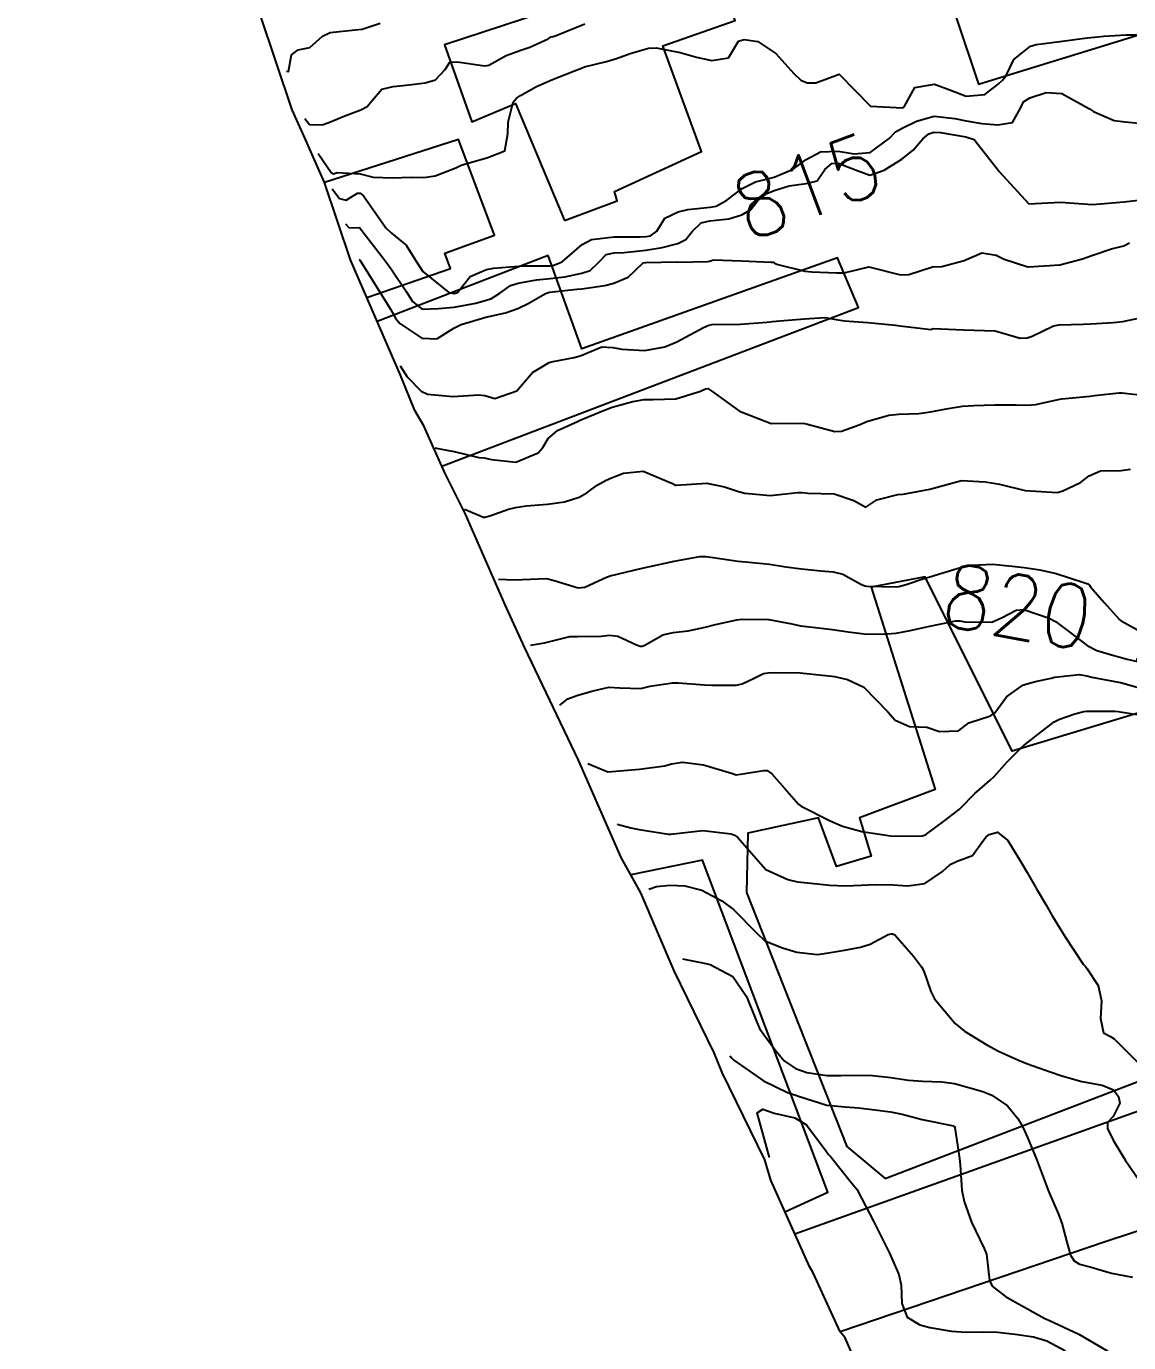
# Model space of a CAD drawing. Header units: metres. Extents: x 307586 to 320046, y 7427249 to 7434250.
# Drawn here: x 318715.9 to 318785.1, y 7428956.9 to 7429039.6 of the extents above; entities that cross this region are included whole.
import ezdxf
from ezdxf.enums import TextEntityAlignment as Align

# ---------------------------------------------------------------- set-up
doc = ezdxf.new("R2010")
doc.units = ezdxf.units.M
doc.header["$MEASUREMENT"] = 0
for name, color, linetype in [('Area', 45, 'Continuous'), ('Cotas', 45, 'Continuous'), ('Curvas de Nivel 1m', 11, 'Continuous'), ('Curvas de Nivel 5m', 15, 'Continuous'), ('Edificações', 30, 'Continuous'), ('Vias Primárias', 230, 'Continuous')]:
    doc.layers.add(name, color=color, linetype=linetype)
doc.styles.add('Style-STANDARD', font='STANDARD.shx')

msp = doc.modelspace()

# ---------------------------------------------------------------- linework, layer by layer
at = {"layer": 'Area'}
msp.add_polyline3d([(318769.687, 7428951.869, 835.971), (318767.342, 7428957.238, 834.651), (318767.024, 7428957.617, 835.251), (318765.321, 7428961.334, 828.191), (318765.087, 7428961.732, 828.071), (318762.667, 7428967.155, 832.441), (318762.297, 7428968.42, 830.531), (318759.6, 7428973.912, 827.111), (318759.096, 7428975.137, 826.901), (318756.598, 7428980.301, 831.401), (318754.498, 7428985.188, 824.661), (318753.266, 7428987.419, 824.601), (318750.588, 7428993.521, 829.941), (318747.197, 7429000.638, 830.501), (318745.98, 7429003.282, 821.091), (318743.496, 7429008.989, 818.941), (318742.181, 7429011.568, 819.411), (318740.862, 7429014.526, 819.381), (318740.296, 7429015.485, 819.461), (318739.395, 7429017.71, 819.351), (318736.264, 7429024.956, 817.101), (318734.625, 7429029.821, 812.841), (318733.385, 7429032.659, 812.441), (318732.597, 7429034.388, 811.551), (318730.597, 7429040.369, 813.002)], dxfattribs=at)
at = {"layer": 'Curvas de Nivel 1m', "flags": 128}
for points, elevation in [([(318732.243, 7429036.81), (318732.37, 7429036.785), (318732.563, 7429037.835), (318732.97, 7429038.152), (318733.704, 7429038.287), (318734.509, 7429039.007), (318734.985, 7429039.231), (318736.568, 7429039.403), (318736.988, 7429039.442), (318738.132, 7429039.828)], 811), ([(318733.393, 7429033.84), (318733.69, 7429033.466), (318734.481, 7429033.435), (318734.912, 7429033.592), (318735.907, 7429034.001), (318736.924, 7429034.387), (318737.319, 7429034.584), (318737.622, 7429034.973), (318738.23, 7429035.677), (318738.942, 7429035.847), (318739.941, 7429035.943), (318740.944, 7429036.071), (318741.608, 7429036.261), (318742.215, 7429036.917), (318742.508, 7429037.366), (318742.96, 7429037.386), (318744.706, 7429037.134), (318744.958, 7429037.193), (318746.045, 7429037.791), (318746.972, 7429038.127), (318747.521, 7429038.308), (318748.675, 7429038.843), (318748.868, 7429038.957), (318748.984, 7429038.987), (318749.19, 7429039.042), (318750.993, 7429039.786)], 812), ([(318734.243, 7429031.63), (318735.058, 7429030.453), (318735.196, 7429030.355), (318735.434, 7429030.437), (318736.877, 7429030.357), (318737.692, 7429030.155), (318738.874, 7429030.109), (318740.074, 7429030.141), (318740.875, 7429030.123), (318741.575, 7429030.224), (318742.881, 7429030.746), (318743.219, 7429030.905), (318744.888, 7429031.377), (318745.954, 7429031.808), (318746.156, 7429032.867), (318746.169, 7429033.612), (318746.486, 7429034.864), (318746.692, 7429035.105), (318746.937, 7429035.273), (318747.942, 7429035.851), (318748.947, 7429036.281), (318750.337, 7429036.819), (318750.766, 7429037.003), (318750.957, 7429037.071), (318752.333, 7429037.426), (318752.965, 7429037.605), (318753.827, 7429037.92), (318754.975, 7429038.255), (318755.454, 7429038.277), (318756.972, 7429037.984), (318757.999, 7429037.698), (318758.964, 7429037.482), (318760.015, 7429037.656), (318760.632, 7429038.695), (318760.984, 7429038.805), (318761.841, 7429038.681), (318762.972, 7429037.919), (318764.117, 7429036.653), (318764.539, 7429036.237), (318764.947, 7429036.084), (318765.496, 7429036.086), (318766.953, 7429036.62), (318768.933, 7429034.6), (318770.932, 7429034.505), (318770.982, 7429034.519), (318771.04, 7429034.569), (318771.719, 7429035.788), (318772.947, 7429035.998), (318774.011, 7429035.602), (318774.94, 7429035.239), (318776.103, 7429035.346), (318776.948, 7429035.987), (318777.206, 7429036.242), (318777.421, 7429036.495), (318777.925, 7429037.534), (318778.981, 7429038.375), (318779.056, 7429038.405), (318779.33, 7429038.475), (318780.985, 7429038.698), (318782.53, 7429038.892), (318782.988, 7429038.951), (318783.578, 7429039.01), (318784.99, 7429039.087), (318786.288, 7429039.089)], 813), ([(318735.103, 7429029.42), (318735.583, 7429028.816), (318736, 7429028.696), (318736.711, 7429029.135), (318736.864, 7429029.137), (318737.081, 7429028.978), (318737.677, 7429028.145), (318738.488, 7429026.963), (318738.83, 7429026.625), (318739.764, 7429025.888), (318740.343, 7429024.937), (318740.802, 7429024.221), (318742.442, 7429022.913), (318742.782, 7429022.848), (318742.989, 7429022.907), (318743.788, 7429023.905), (318744.805, 7429024.357), (318745.245, 7429024.437), (318746.809, 7429024.568), (318747.093, 7429024.573), (318748.809, 7429024.588), (318749.03, 7429024.616), (318749.561, 7429024.829), (318750.824, 7429025.928), (318751.392, 7429026.24), (318752.829, 7429026.399), (318754.455, 7429026.392), (318754.829, 7429026.414), (318755.116, 7429026.471), (318755.515, 7429026.753), (318756.016, 7429027.578), (318756.851, 7429027.963), (318757.462, 7429028.126), (318758.856, 7429028.268), (318759.239, 7429028.333), (318759.893, 7429028.705), (318760.87, 7429029.447), (318761.703, 7429029.853), (318762.878, 7429030.159), (318764.061, 7429030.652), (318764.889, 7429031.268), (318765.776, 7429031.749), (318766.895, 7429031.789), (318767.895, 7429031.608), (318768.894, 7429031.706), (318770.087, 7429032.582), (318770.488, 7429032.998), (318770.913, 7429033.237), (318771.814, 7429033.667), (318772.924, 7429033.987), (318774.23, 7429033.838), (318774.925, 7429033.681), (318775.908, 7429033.526), (318776.922, 7429033.43), (318777.837, 7429033.578), (318778.335, 7429034.486), (318778.543, 7429034.877), (318778.939, 7429035.128), (318779.95, 7429035.472), (318780.942, 7429035.401), (318782.689, 7429034.432), (318782.931, 7429034.281), (318784.227, 7429033.711), (318784.925, 7429033.617), (318785.774, 7429033.542)], 814), ([(318736.803, 7429025), (318736.829, 7429024.98), (318736.875, 7429024.916), (318738.772, 7429021.862), (318739.099, 7429021.287), (318739.372, 7429020.951), (318740.754, 7429020.03), (318741.687, 7429019.987), (318742.76, 7429020.657), (318743.219, 7429020.903), (318744.768, 7429021.351), (318746, 7429021.638), (318746.773, 7429021.91), (318747.417, 7429022.213), (318748.511, 7429022.843), (318748.71, 7429022.915), (318748.784, 7429022.925), (318750.488, 7429023.113), (318750.788, 7429023.14), (318752.242, 7429023.345), (318752.794, 7429023.501), (318753.712, 7429023.863), (318754.644, 7429024.763), (318754.813, 7429024.791), (318756.733, 7429024.822), (318756.814, 7429024.82), (318758.683, 7429024.853), (318758.814, 7429024.875), (318759.061, 7429024.962), (318760.815, 7429024.905), (318762.676, 7429024.81), (318762.814, 7429024.806), (318762.895, 7429024.75), (318763.101, 7429024.666), (318764.807, 7429024.256), (318765.242, 7429024.2), (318766.806, 7429024.147), (318767.272, 7429024.147), (318768.812, 7429024.513), (318768.903, 7429024.507), (318770.804, 7429024.005), (318771.329, 7429024.041), (318772.812, 7429024.515), (318772.843, 7429024.519), (318773.395, 7429024.541), (318774.817, 7429024.925), (318775.925, 7429025.406), (318776.82, 7429025.249), (318777.319, 7429024.996), (318778.813, 7429024.512), (318778.852, 7429024.508), (318780.815, 7429024.643), (318782.235, 7429025.02), (318782.821, 7429025.22), (318784.058, 7429025.644), (318784.827, 7429025.846), (318785.194, 7429026.032)], 816), ([(318739.393, 7429018.3), (318739.832, 7429017.618), (318740.711, 7429016.71), (318741.11, 7429016.525), (318742.708, 7429016.381), (318744.299, 7429016.477), (318744.708, 7429016.426), (318745.339, 7429016.242), (318746.712, 7429016.736), (318746.812, 7429016.859), (318747.69, 7429017.885), (318748.738, 7429018.502), (318748.99, 7429018.577), (318750.306, 7429018.814), (318750.744, 7429018.955), (318752.06, 7429019.487), (318752.749, 7429019.447), (318753.31, 7429019.343), (318754.748, 7429019.261), (318756.009, 7429019.488), (318756.754, 7429019.803), (318758.437, 7429020.715), (318758.764, 7429020.86), (318758.955, 7429020.898), (318760.765, 7429020.923), (318762.408, 7429021.032), (318762.767, 7429021.077), (318763.237, 7429021.133), (318764.769, 7429021.261), (318766.061, 7429021.336), (318766.769, 7429021.216), (318767.281, 7429021.125), (318768.767, 7429021.024), (318770.485, 7429020.853), (318770.765, 7429020.82), (318772.727, 7429020.587), (318772.763, 7429020.593), (318772.85, 7429020.635), (318774.763, 7429020.556), (318776.763, 7429020.5), (318778.321, 7429020.039), (318778.759, 7429020.051), (318779.068, 7429020.159), (318779.689, 7429020.461), (318780.41, 7429020.812), (318780.769, 7429020.877), (318782.29, 7429020.915), (318782.77, 7429020.931), (318784.166, 7429021.015), (318784.773, 7429021.074), (318785.857, 7429021.309)], 817), ([(318741.553, 7429013.15), (318742.626, 7429012.948), (318742.663, 7429012.942), (318742.783, 7429012.908), (318744.317, 7429012.542), (318744.659, 7429012.517), (318745.111, 7429012.423), (318746.657, 7429012.248), (318748.062, 7429012.839), (318748.34, 7429013.163), (318748.676, 7429013.73), (318749.267, 7429014.241), (318750.518, 7429014.812), (318750.644, 7429014.86), (318750.694, 7429014.882), (318752.047, 7429015.449), (318752.702, 7429015.697), (318754.004, 7429016.068), (318754.707, 7429016.195), (318755.266, 7429016.195), (318756.708, 7429016.236), (318758.247, 7429016.717), (318758.565, 7429016.862), (318758.715, 7429016.867), (318758.959, 7429016.708), (318760.701, 7429015.455), (318762.693, 7429014.67), (318764.693, 7429014.693), (318764.961, 7429014.637), (318766.686, 7429014.182), (318767.111, 7429014.189), (318768.203, 7429014.597), (318768.695, 7429014.798), (318770.081, 7429015.194), (318770.7, 7429015.258), (318771.95, 7429015.308), (318772.702, 7429015.411), (318773.796, 7429015.626), (318774.705, 7429015.756), (318775.406, 7429015.813), (318776.706, 7429015.855), (318778.073, 7429015.846), (318778.707, 7429015.833), (318779.307, 7429015.863), (318780.71, 7429016.177), (318780.934, 7429016.224), (318782.713, 7429016.398), (318783.002, 7429016.426), (318784.52, 7429016.598), (318784.716, 7429016.598), (318786.713, 7429016.38)], 818), ([(318743.423, 7429009.29), (318744.622, 7429008.801), (318744.706, 7429008.795), (318745.01, 7429008.876), (318746.197, 7429009.295), (318746.628, 7429009.401), (318747.291, 7429009.512), (318748.631, 7429009.62), (318749.699, 7429009.753), (318750.635, 7429010.046), (318751.113, 7429010.331), (318751.762, 7429010.799), (318752.313, 7429011.127), (318752.648, 7429011.258), (318753.42, 7429011.548), (318754.652, 7429011.676), (318756.481, 7429010.906), (318756.644, 7429010.811), (318756.712, 7429010.807), (318758.645, 7429010.929), (318759.745, 7429010.699), (318760.64, 7429010.396), (318761.03, 7429010.295), (318762.638, 7429010.151), (318764.342, 7429010.347), (318764.64, 7429010.347), (318764.978, 7429010.298), (318766.639, 7429010.251), (318767.879, 7429009.845), (318768.631, 7429009.415), (318769.327, 7429009.892), (318770.639, 7429010.224), (318770.977, 7429010.229), (318772.643, 7429010.55), (318774.649, 7429011.095), (318776.134, 7429011.019), (318776.647, 7429010.927), (318777.018, 7429010.864), (318778.643, 7429010.47), (318780.642, 7429010.352), (318780.731, 7429010.36), (318781.004, 7429010.446), (318782.111, 7429010.975), (318782.657, 7429011.381), (318783.369, 7429011.712), (318784.663, 7429011.735), (318785.246, 7429011.812)], 819), ([(318747.573, 7429000.75), (318748.446, 7429000.908), (318748.524, 7429000.925), (318750.048, 7429001.295), (318750.528, 7429001.305), (318752.01, 7429001.314), (318752.529, 7429001.376), (318753.061, 7429001.314), (318754.222, 7429000.765), (318754.46, 7429000.698), (318754.522, 7429000.693), (318754.583, 7429000.699), (318754.742, 7429000.758), (318755.873, 7429001.403), (318756.531, 7429001.543), (318757.463, 7429001.657), (318758.535, 7429001.88), (318759.194, 7429002.045), (318760.539, 7429002.345), (318760.841, 7429002.386), (318762.54, 7429002.367), (318763.975, 7429002.086), (318764.536, 7429001.977), (318765.283, 7429001.885), (318766.534, 7429001.728), (318767.518, 7429001.591), (318768.532, 7429001.473), (318769.676, 7429001.434), (318770.532, 7429001.508), (318771.42, 7429001.675), (318772.537, 7429001.918), (318774.292, 7429002.275), (318774.54, 7429002.272), (318774.846, 7429002.211), (318776.54, 7429002.193), (318777.193, 7429002.49), (318778.068, 7429002.959), (318778.551, 7429002.989), (318780.147, 7429002.454), (318780.55, 7429002.233), (318781.377, 7429001.605), (318782.527, 7429000.727), (318783.136, 7429000.421), (318784.213, 7429000.098), (318784.519, 7429000.025), (318785.048, 7428999.864), (318786.514, 7428999.533)], 821), ([(318749.403, 7428996.98), (318749.923, 7428997.374), (318750.485, 7428997.591), (318751.42, 7428997.869), (318752.493, 7428998.118), (318753.191, 7428998.081), (318754.492, 7428998.022), (318755.076, 7428998.173), (318756.498, 7428998.391), (318756.841, 7428998.392), (318758.496, 7428998.268), (318758.968, 7428998.233), (318760.496, 7428998.238), (318760.864, 7428998.32), (318761.628, 7428998.679), (318762.209, 7428998.97), (318762.506, 7428999.026), (318762.869, 7428999.027), (318764.507, 7428999.021), (318766.293, 7428998.834), (318766.505, 7428998.803), (318766.667, 7428998.78), (318767.486, 7428998.605), (318768.496, 7428998.109), (318770.004, 7428996.575), (318770.468, 7428996.037), (318771.381, 7428995.643), (318772.464, 7428995.609), (318773.264, 7428995.341), (318774.461, 7428995.365), (318775.101, 7428995.879), (318776.471, 7428996.32), (318776.728, 7428996.496), (318777.457, 7428997.517), (318778.499, 7428998.241), (318778.67, 7428998.299), (318779.283, 7428998.462), (318780.27, 7428998.688), (318780.506, 7428998.736), (318782.025, 7428998.918), (318782.507, 7428998.825), (318782.823, 7428998.742), (318784.503, 7428998.428), (318784.628, 7428998.399), (318786.495, 7428997.884)], 822), ([(318751.173, 7428993.33), (318752.423, 7428992.79), (318754.426, 7428992.959), (318756, 7428993.174), (318756.431, 7428993.299), (318757.116, 7428993.413), (318758.431, 7428993.243), (318760.258, 7428992.692), (318760.422, 7428992.629), (318760.492, 7428992.619), (318761.029, 7428992.684), (318762.212, 7428992.886), (318762.426, 7428992.878), (318762.719, 7428992.666), (318763.526, 7428991.766), (318764.404, 7428990.76), (318764.573, 7428990.638), (318766.394, 7428989.728), (318767.171, 7428989.389), (318768.387, 7428989.048), (318770.179, 7428988.778), (318770.385, 7428988.766), (318772.17, 7428988.767), (318772.386, 7428988.843), (318773.594, 7428989.731), (318774.401, 7428990.364), (318774.484, 7428990.437), (318774.567, 7428990.518), (318775.483, 7428991.438), (318776.42, 7428992.248), (318776.683, 7428992.496), (318777.505, 7428993.416), (318778.451, 7428994.366), (318778.507, 7428994.415), (318778.575, 7428994.469), (318779.622, 7428995.298), (318780.468, 7428995.934), (318780.802, 7428996.114), (318781.765, 7428996.437), (318782.32, 7428996.587), (318782.476, 7428996.605), (318784.267, 7428996.612), (318784.476, 7428996.592), (318785.801, 7428996.387)], 823), ([(318753.023, 7428989.5), (318753.88, 7428989.276), (318754.387, 7428989.175), (318756.238, 7428988.888), (318756.384, 7428988.874), (318756.542, 7428988.895), (318758.387, 7428989.102), (318760.173, 7428988.904), (318760.384, 7428988.821), (318760.565, 7428988.688), (318762.353, 7428986.67), (318763.731, 7428986.033), (318764.345, 7428985.883), (318765.177, 7428985.799), (318766.343, 7428985.674), (318767.378, 7428985.64), (318768.344, 7428985.683), (318769.215, 7428985.711), (318770.344, 7428985.705), (318771.275, 7428985.629), (318772.345, 7428985.788), (318773.45, 7428986.534), (318773.919, 7428986.967), (318774.363, 7428987.195), (318775.334, 7428987.545), (318776.031, 7428988.504), (318776.183, 7428988.704), (318776.386, 7428988.858), (318776.908, 7428989.012), (318777.552, 7428988.482), (318778.363, 7428987.138), (318778.765, 7428986.466), (318779.355, 7428985.448), (318779.931, 7428984.454), (318780.323, 7428983.793), (318781.146, 7428982.442), (318782.286, 7428980.725), (318782.42, 7428980.563), (318782.539, 7428980.426), (318783.227, 7428979.37), (318783.437, 7428978.412), (318783.362, 7428977.298), (318783.561, 7428976.41), (318783.995, 7428976.167), (318784.229, 7428976.02), (318785.851, 7428974.384)], 824), ([(318757.123, 7428981.05), (318758.156, 7428980.84), (318758.284, 7428980.813), (318758.844, 7428980.704), (318760.275, 7428979.933), (318761.137, 7428978.681), (318761.747, 7428977.168), (318761.954, 7428976.673), (318762.229, 7428976.296), (318762.924, 7428975.363), (318763.495, 7428974.651), (318764.206, 7428974.167), (318764.933, 7428973.901), (318766.199, 7428973.724), (318767.089, 7428973.718), (318768.2, 7428973.748), (318769.057, 7428973.725), (318770.198, 7428973.593), (318771.311, 7428973.438), (318772.195, 7428973.366), (318773.397, 7428973.33), (318774.193, 7428973.222), (318775.973, 7428972.715), (318776.185, 7428972.642), (318776.546, 7428972.495), (318777.519, 7428971.823), (318778.168, 7428971.019), (318778.483, 7428970.467), (318778.784, 7428969.836), (318779.349, 7428968.458), (318780.113, 7428966.45), (318780.718, 7428965.06), (318780.942, 7428964.437), (318781.257, 7428963.251), (318781.481, 7428962.429), (318781.714, 7428962.079), (318782.057, 7428961.877), (318782.791, 7428961.678), (318784.052, 7428961.305), (318785.373, 7428961.063)], 826), ([(318760.083, 7428974.95), (318760.214, 7428974.805), (318760.344, 7428974.689), (318762.194, 7428973.395), (318763.709, 7428972.647), (318764.078, 7428972.537), (318764.182, 7428972.504), (318764.404, 7428972.415), (318766.175, 7428971.867), (318767.325, 7428971.753), (318768.174, 7428971.699), (318769.187, 7428971.566), (318770.172, 7428971.45), (318770.911, 7428971.299), (318772.167, 7428970.959), (318774.13, 7428970.554), (318774.163, 7428970.544), (318774.198, 7428970.52), (318774.222, 7428970.46), (318774.521, 7428968.516), (318774.547, 7428968.106), (318774.658, 7428966.515), (318774.804, 7428965.815), (318775.272, 7428964.508), (318776.068, 7428962.866), (318776.204, 7428962.498), (318776.401, 7428960.849), (318776.571, 7428960.492), (318777.398, 7428959.841), (318778.033, 7428959.483), (318779.874, 7428958.451), (318780.022, 7428958.387), (318780.122, 7428958.348), (318782.009, 7428957.468), (318783.84, 7428956.402)], 827), ([(318762.573, 7428968.58), (318761.812, 7428971.385), (318762.172, 7428971.601), (318762.867, 7428971.35), (318764.167, 7428971.054), (318764.915, 7428970.632), (318766.146, 7428968.962), (318766.292, 7428968.766), (318766.424, 7428968.616), (318767.734, 7428966.981), (318768.063, 7428966.591), (318768.08, 7428966.558), (318768.112, 7428966.495), (318769.121, 7428964.58), (318770.065, 7428962.689), (318770.122, 7428962.569), (318770.706, 7428961.217), (318770.847, 7428960.558), (318770.883, 7428959.409), (318771.222, 7428958.552), (318772.016, 7428958.06), (318772.648, 7428957.899), (318774.01, 7428957.662), (318774.924, 7428957.596), (318776.01, 7428957.621), (318776.902, 7428957.594), (318778.008, 7428957.474), (318779.156, 7428957.308), (318780.002, 7428957.047), (318781.178, 7428956.432)], 828)]:
    msp.add_lwpolyline(points, dxfattribs=dict(at, elevation=elevation))
at = {"layer": 'Curvas de Nivel 5m', "flags": 128}
for points, elevation in [([(318735.953, 7429027.21), (318736.175, 7429026.968), (318736.833, 7429026.98), (318738.394, 7429024.964), (318738.805, 7429024.41), (318739.777, 7429022.945), (318740.167, 7429022.33), (318740.772, 7429021.865), (318741.796, 7429021.897), (318742.774, 7429021.983), (318744.127, 7429022.24), (318744.778, 7429022.417), (318745.131, 7429022.525), (318745.652, 7429022.871), (318746.314, 7429023.341), (318746.792, 7429023.493), (318747.948, 7429023.696), (318748.797, 7429023.776), (318749.733, 7429023.892), (318750.802, 7429024.112), (318751.316, 7429024.294), (318751.831, 7429024.8), (318752.326, 7429025.287), (318752.819, 7429025.394), (318753.462, 7429025.423), (318754.821, 7429025.568), (318755.845, 7429025.728), (318756.825, 7429025.987), (318757.336, 7429026.227), (318757.721, 7429026.731), (318758.28, 7429027.287), (318758.843, 7429027.399), (318760.023, 7429027.525), (318760.849, 7429027.792), (318761.413, 7429028.126), (318761.845, 7429028.68), (318762.411, 7429029.131), (318762.869, 7429029.305), (318763.816, 7429029.599), (318764.874, 7429029.753), (318765.579, 7429029.93), (318766.051, 7429030.628), (318766.498, 7429031.012), (318766.887, 7429031.02), (318767.978, 7429030.609), (318768.88, 7429030.271), (318769.784, 7429030.586), (318770.89, 7429031.279), (318771.614, 7429031.845), (318772.207, 7429032.557), (318772.585, 7429032.876), (318772.909, 7429032.974), (318773.312, 7429032.947), (318774.915, 7429032.687), (318775.427, 7429032.515), (318776.885, 7429030.669), (318777.014, 7429030.499), (318778.863, 7429028.48), (318780.864, 7429028.571), (318782.863, 7429028.43), (318784.865, 7429028.596), (318786.453, 7429028.798)], 815), ([(318745.553, 7429004.89), (318746.573, 7429004.86), (318748.574, 7429004.931), (318749.05, 7429004.825), (318750.566, 7429004.356), (318750.979, 7429004.393), (318751.845, 7429004.797), (318752.338, 7429005.03), (318752.576, 7429005.104), (318753.015, 7429005.221), (318754.581, 7429005.599), (318755.537, 7429005.797), (318756.586, 7429006.039), (318758.195, 7429006.322), (318758.589, 7429006.325), (318759.033, 7429006.261), (318760.586, 7429006.023), (318761.303, 7429005.965), (318762.585, 7429005.839), (318763.603, 7429005.675), (318764.582, 7429005.548), (318765.795, 7429005.414), (318766.58, 7429005.353), (318767.192, 7429005.223), (318768.314, 7429004.594), (318768.571, 7429004.48), (318768.695, 7429004.464), (318770.571, 7429004.417), (318770.709, 7429004.431), (318771.167, 7429004.564), (318772.204, 7429004.926), (318772.578, 7429005.027), (318773.268, 7429005.227), (318774.584, 7429005.626), (318775.31, 7429005.789), (318776.586, 7429005.84), (318777.828, 7429005.724), (318778.585, 7429005.64), (318779.554, 7429005.489), (318780.581, 7429005.254), (318782.317, 7429004.691), (318782.575, 7429004.597), (318782.669, 7429004.524), (318782.75, 7429004.427), (318783.59, 7429003.441), (318784.514, 7429002.401), (318784.552, 7429002.37), (318784.674, 7429002.276), (318786.536, 7429001.248)], 820), ([(318754.993, 7428985.43), (318755.485, 7428985.605), (318756.342, 7428985.67), (318757.259, 7428985.643), (318758.34, 7428985.371), (318759.582, 7428984.698), (318760.325, 7428984.153), (318761.769, 7428982.675), (318762.298, 7428982.176), (318763.392, 7428981.751), (318764.291, 7428981.474), (318765.591, 7428981.326), (318766.291, 7428981.419), (318767.293, 7428981.605), (318768.295, 7428981.783), (318768.911, 7428981.969), (318770.024, 7428982.573), (318770.248, 7428982.626), (318770.304, 7428982.625), (318770.449, 7428982.569), (318771.623, 7428981.223), (318772.13, 7428980.552), (318772.28, 7428980.284), (318772.715, 7428978.991), (318772.945, 7428978.54), (318774.24, 7428976.984), (318774.818, 7428976.514), (318776.224, 7428975.643), (318776.973, 7428975.241), (318778.215, 7428974.687), (318778.781, 7428974.464), (318780.205, 7428973.949), (318780.949, 7428973.692), (318782.197, 7428973.348), (318783.476, 7428973.125), (318784.189, 7428972.823), (318784.504, 7428972.397), (318784.592, 7428971.983), (318784.17, 7428971.155), (318783.809, 7428970.761), (318783.816, 7428970.403), (318784.156, 7428969.669), (318784.93, 7428968.392), (318786.118, 7428966.688)], 825)]:
    msp.add_lwpolyline(points, dxfattribs=dict(at, elevation=elevation))
at = {"layer": 'Edificações'}
for points in [[(318793.515, 7429041.493), (318790.421, 7429049.97), (318772.856, 7429044.521), (318775.716, 7429036.002), (318793.515, 7429041.493)], [(318749.71, 7429027.422), (318753.023, 7429028.654), (318752.847, 7429029.253), (318758.311, 7429031.753), (318755.879, 7429038.408), (318760.426, 7429040.001), (318758.734, 7429044.508), (318757.923, 7429044.242), (318756.583, 7429049.243), (318746.501, 7429045.193), (318748.299, 7429040.475), (318742.161, 7429038.455), (318743.889, 7429033.631), (318746.637, 7429034.781), (318749.71, 7429027.422)], [(318800.721, 7428979.113), (318792.984, 7429001.815), (318785.65, 7428999.883), (318786.617, 7428996.744), (318777.832, 7428994.087), (318772.349, 7429005.05), (318768.964, 7429004.406), (318772.994, 7428991.686), (318768.239, 7428989.915), (318768.964, 7428987.5), (318766.788, 7428986.856), (318765.66, 7428989.915), (318761.227, 7428988.949), (318761.145, 7428985.212), (318767.431, 7428969.272), (318769.849, 7428967.259), (318800.721, 7428979.113)]]:
    msp.add_lwpolyline(points, dxfattribs=at)
for points, elevation in [([(318737.29, 7429022.582), (318742.541, 7429024.404), (318742.19, 7429025.368), (318745.307, 7429026.509), (318743.044, 7429032.524), (318734.625, 7429029.821)], 817.839), ([(318741.991, 7429011.995), (318768.176, 7429021.971), (318766.852, 7429025.074), (318750.802, 7429019.358), (318748.677, 7429025.24), (318737.94, 7429021.077)], 819.407), ([(318763.554, 7428965.169), (318766.253, 7428966.394), (318758.372, 7428987.256), (318753.871, 7428986.324)], 830.841)]:
    msp.add_lwpolyline(points, dxfattribs=dict(at, elevation=elevation))
at = {"layer": 'Vias Primárias'}
for points, elevation in [([(318764.174, 7428963.777), (318785.391, 7428971.385), (318803.033, 7428977.182), (318818.62, 7428983.709), (318836.005, 7428989.982), (318839.845, 7428991.453, 0.429428), (318842.584, 7428998.046), (318839.427, 7429007.821), (318834.952, 7429021.36), (318828.056, 7429038.32), (318822.212, 7429054.847), (318816.684, 7429068.124), (318811.049, 7429083.288), (318806.152, 7429096.611), (318802.781, 7429105.677, 0.391394), (318798.94, 7429107.621), (318792.889, 7429106.78), (318780.459, 7429102.198), (318758.451, 7429095.151), (318740.494, 7429088.993), (318726.433, 7429083.622), (318715.905, 7429079.728)], 829.719), ([(318764.174, 7428963.777), (318785.391, 7428971.385), (318803.033, 7428977.182), (318818.62, 7428983.709), (318836.005, 7428989.982), (318839.845, 7428991.453, 0.429428), (318842.584, 7428998.046), (318839.427, 7429007.821), (318834.952, 7429021.36), (318828.056, 7429038.32), (318822.212, 7429054.847), (318816.684, 7429068.124), (318811.049, 7429083.288), (318806.152, 7429096.611), (318802.781, 7429105.677, 0.391394), (318798.94, 7429107.621), (318792.889, 7429106.78), (318780.459, 7429102.198), (318758.451, 7429095.151), (318740.494, 7429088.993), (318726.433, 7429083.622), (318715.905, 7429079.728)], 829.719), ([(318834.633, 7428826.303), (318858.16, 7428837.474), (318887.709, 7428851.325, 0.325635), (318892.081, 7428859.272, 0.063684), (318890.976, 7428863.529), (318886.662, 7428876.435), (318881.189, 7428891.285), (318874.821, 7428909.136), (318871.081, 7428919.266), (318863.186, 7428941.265), (318858.342, 7428955.324), (318853.023, 7428969.964), (318849.02, 7428981.71, 0.441839), (318842.496, 7428984.548), (318831.5, 7428980.659), (318815.535, 7428974.711), (318799.578, 7428968.508), (318783.726, 7428963.29), (318767.024, 7428957.617)], 828.165), ([(318834.633, 7428826.303), (318858.16, 7428837.474), (318887.709, 7428851.325, 0.325635), (318892.081, 7428859.272, 0.063684), (318890.976, 7428863.529), (318886.662, 7428876.435), (318881.189, 7428891.285), (318874.821, 7428909.136), (318871.081, 7428919.266), (318863.186, 7428941.265), (318858.342, 7428955.324), (318853.023, 7428969.964), (318849.02, 7428981.71, 0.441839), (318842.496, 7428984.548), (318831.5, 7428980.659), (318815.535, 7428974.711), (318799.578, 7428968.508), (318783.726, 7428963.29), (318767.024, 7428957.617)], 828.165)]:
    msp.add_lwpolyline(points, format="xyb", dxfattribs=dict(at, elevation=elevation))

# ---------------------------------------------------------------- texts
at = {"layer": 'Cotas', "style": 'Style-STANDARD'}
for s, rotation, p in [('815', 20.5054, (318764.948, 7429029.598, 815)), ('820', 349.75564, (318778.162, 7429003.177, 820))]:
    msp.add_text(s, height=4, rotation=rotation, dxfattribs=at).set_placement(p, align=Align.MIDDLE_CENTER)

doc.saveas('drawing.dxf')
